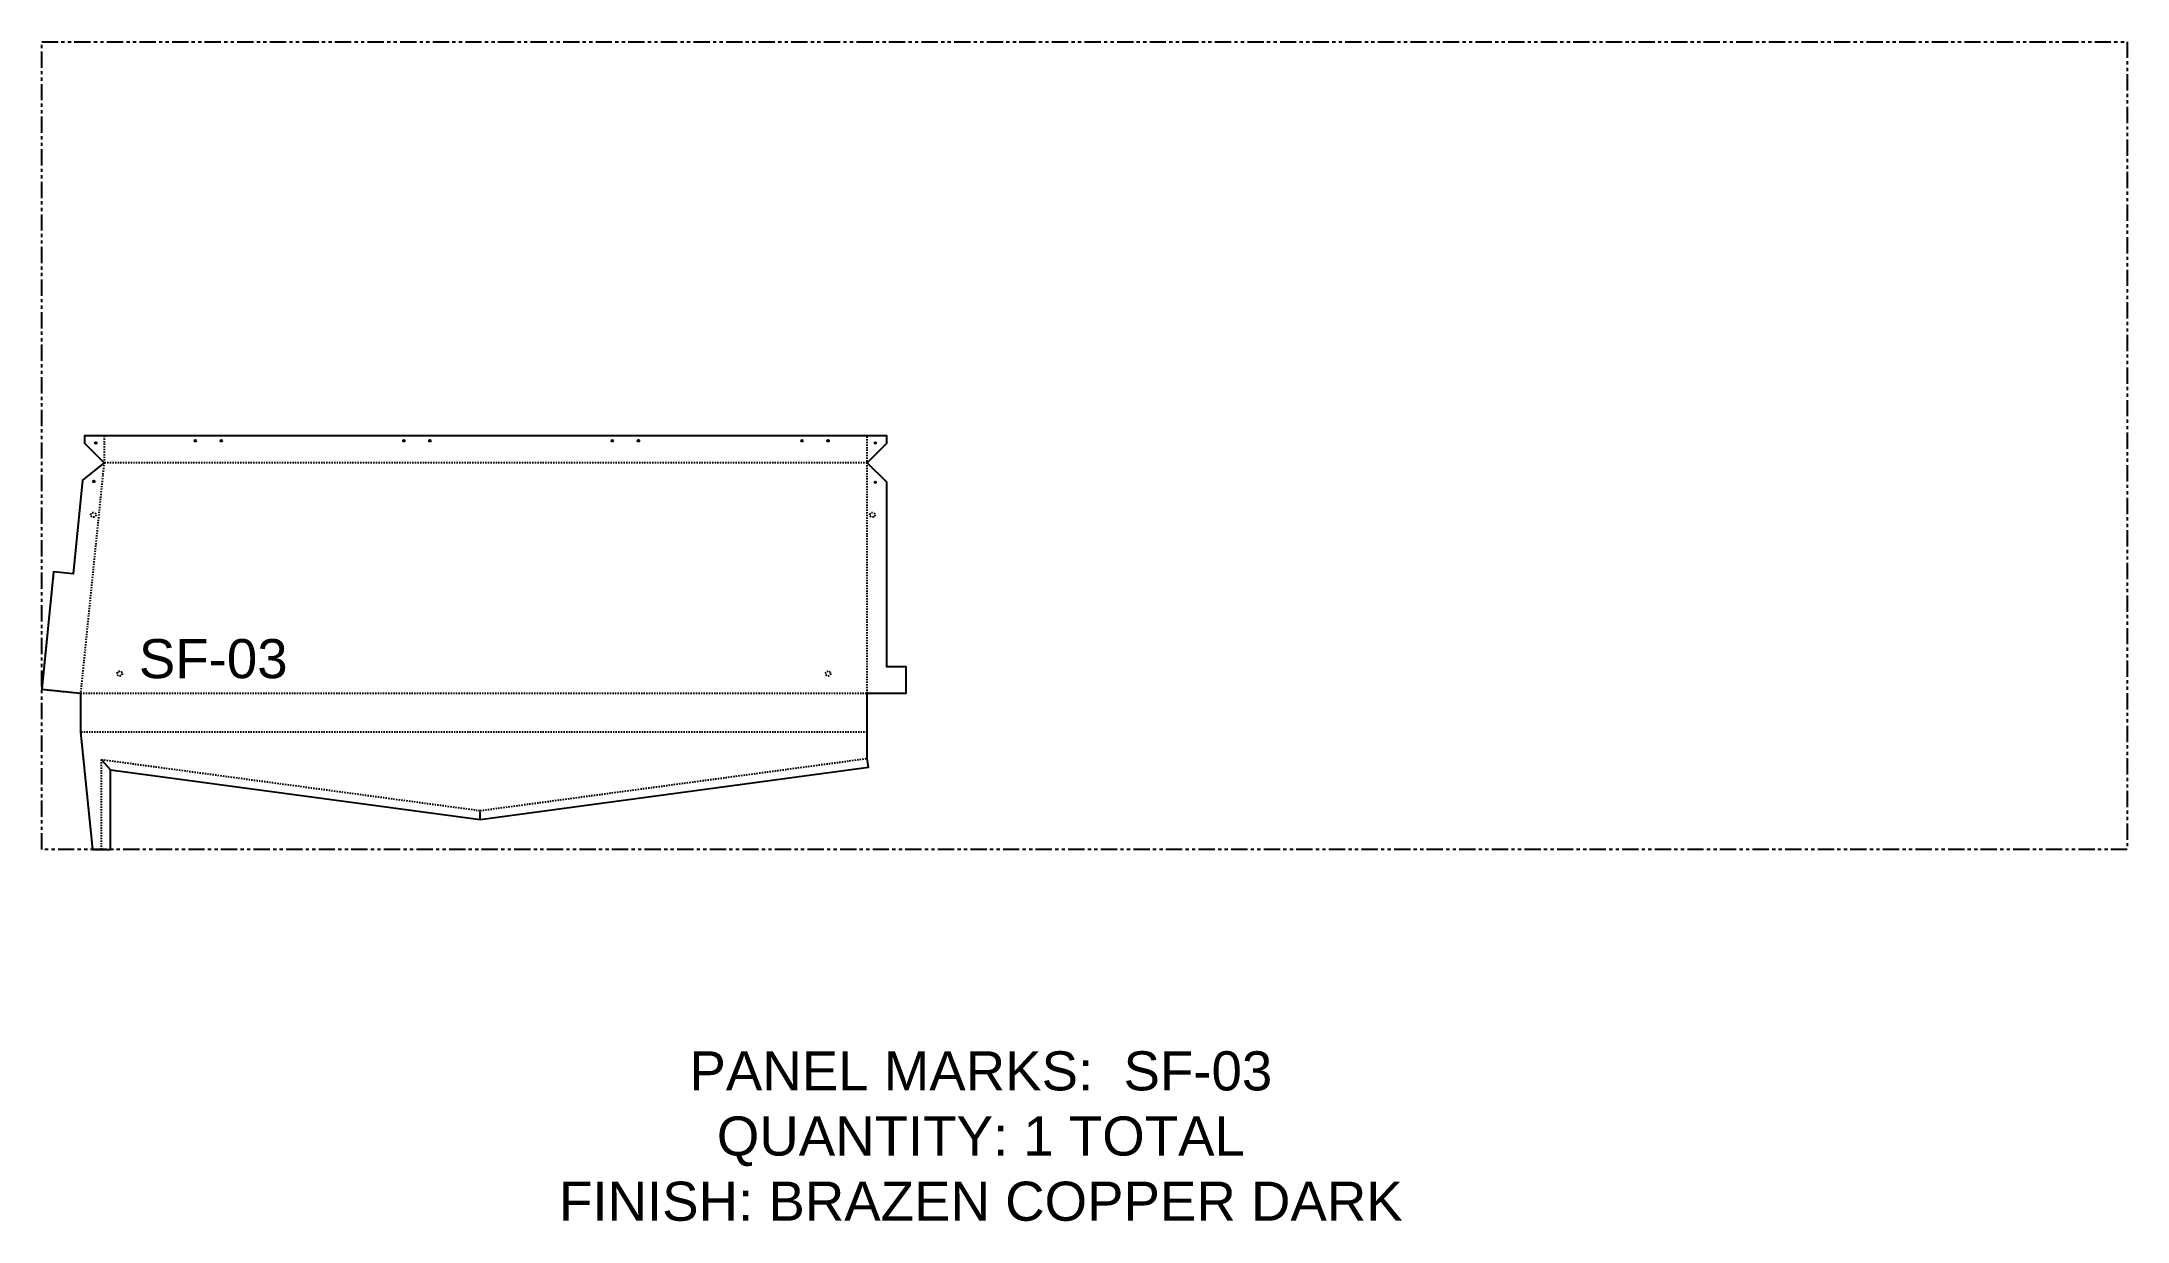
# Model space of a CAD drawing. Header units: inches. Extents: x 0 to 160, y -29 to 62.
import ezdxf

# ---------------------------------------------------------------- set-up
doc = ezdxf.new("R2010")
doc.units = ezdxf.units.IN
doc.header["$MEASUREMENT"] = 0
doc.linetypes.add('HIDDEN', pattern=[0.375, 0.25, -0.125])
doc.linetypes.add('PHANTOM', pattern=[2.5, 1.25, -0.25, 0.25, -0.25, 0.25, -0.25])
for name, color, linetype in [('CUT', 7, 'Continuous'), ('HOLES', 6, 'Continuous'), ('RELIEF', 82, 'Continuous'), ('ROUT', 1, 'HIDDEN'), ('SHEET', 5, 'PHANTOM'), ('TEXT', 2, 'PHANTOM'), ('WEEPS', 3, 'HIDDEN')]:
    doc.layers.add(name, color=color, linetype=linetype)
doc.styles.get("Standard").update_dxf_attribs({"font": 'arial.ttf'})

msp = doc.modelspace()

# ---------------------------------------------------------------- linework, layer by layer
at = {"layer": 'CUT', "ltscale": 0.25}
msp.add_lwpolyline([(5.27, 0), (5.27, 6.12), (33.64, 2.3), (63.42, 6.31), (63.33, 6.99), (63.33, 12), (66.33, 12), (66.33, 14.01), (64.83, 14.01), (64.83, 28.19), (63.33, 29.69), (64.83, 31.19), (64.83, 31.75), (3.28, 31.75), (3.28, 31.19), (4.78, 29.69), (3.14, 28.35), (2.41, 21.15), (0.91, 21.3), (0, 12.3), (2.98, 12), (2.98, 9), (3.9, 0)], close=True, dxfattribs=at)
at = {"layer": 'HOLES', "ltscale": 0.25}
for centre in [(4.15, 31.2), (11.78, 31.37), (13.78, 31.37), (27.78, 31.37), (29.78, 31.37), (43.78, 31.37), (45.78, 31.37), (58.33, 31.37), (60.33, 31.37), (63.95, 31.2), (4, 28.25), (63.95, 28.18)]:
    msp.add_circle(centre, 0.0625, dxfattribs=at)
at = {"layer": 'RELIEF'}
for p, q in [((5.27, 6.12), (4.66, 6.81)), ((33.64, 2.3), (33.64, 2.87))]:
    msp.add_line(p, q, dxfattribs=at)
at = {"layer": 'ROUT', "ltscale": 0.25}
for p, q in [((63.33, 29.69), (4.78, 29.69)), ((63.33, 9), (2.98, 9))]:
    msp.add_line(p, q, dxfattribs=at)
for points in [[(4.78, 31.75), (4.78, 29.69), (2.98, 12), (2.98, 9), (3.9, 0)], [(4.58, 0), (4.58, 6.91), (33.64, 2.99), (63.33, 6.99), (63.33, 31.75)], [(0.91, 21.3), (0, 12.3), (2.98, 12), (66.33, 12), (66.33, 14.01)]]:
    msp.add_lwpolyline(points, dxfattribs=at)
at = {"layer": 'SHEET'}
msp.add_lwpolyline([(0, 62), (160, 62), (160, 0), (0, 0)], close=True, dxfattribs=at)
at = {"layer": 'WEEPS', "ltscale": 0.25}
for centre in [(3.96, 25.69), (63.73, 25.69), (5.98, 13.5), (60.33, 13.5)]:
    msp.add_circle(centre, 0.188, dxfattribs=at)

# ---------------------------------------------------------------- texts
at = {"layer": 'TEXT', "char_height": 3, "attachment_point": 5}
for s, width, insert in [('SF-03', 14.5192, (13.16, 14.63)), ('PANEL MARKS:  SF-03\\PQUANTITY: 1 TOTAL\\PFINISH: BRAZEN COPPER DARK', 199.7409, (72.05, -22.01))]:
    msp.add_mtext_dynamic_manual_height_columns(s, width=width, gutter_width=1, heights=[0], dxfattribs=dict(at, insert=insert))

doc.saveas('drawing.dxf')
